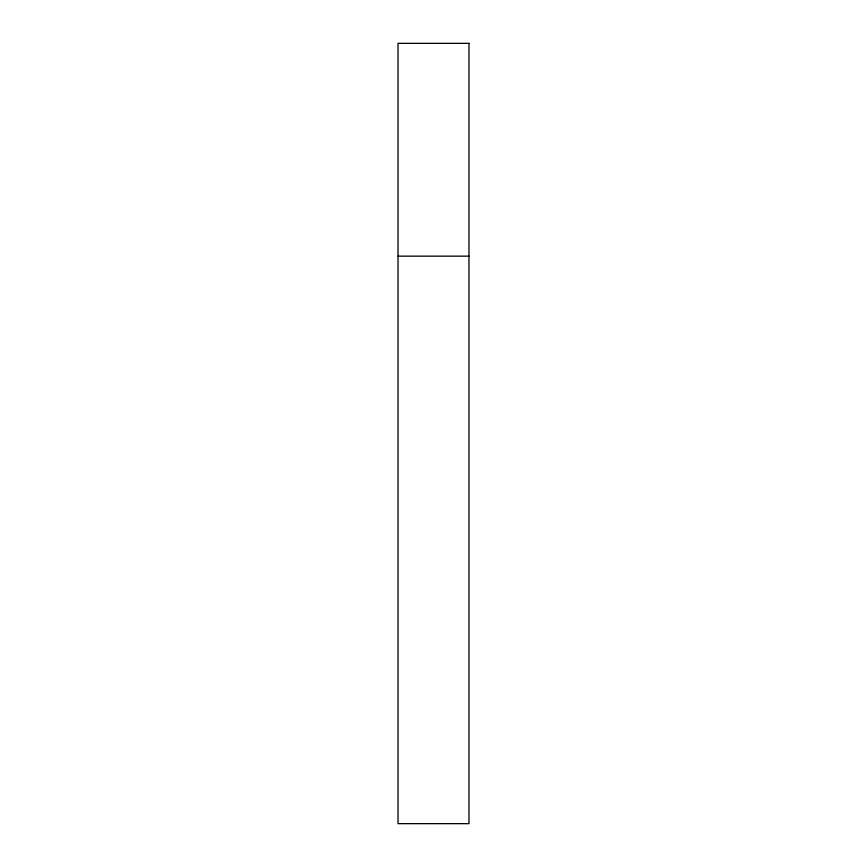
<?xml version="1.0" encoding="UTF-8"?>
<svg xmlns="http://www.w3.org/2000/svg" width="867" height="867" viewBox="0 0 867 867"><rect width="100%" height="100%" fill="white"/><g stroke="black" fill="none" stroke-linecap="round" stroke-linejoin="round"><path stroke-width="1.3" d="M398.029 256.155L468.971 256.155M468.971 43.35L398.029 43.35L398.029 823.65L468.971 823.65L468.971 43.35"/></g></svg>
